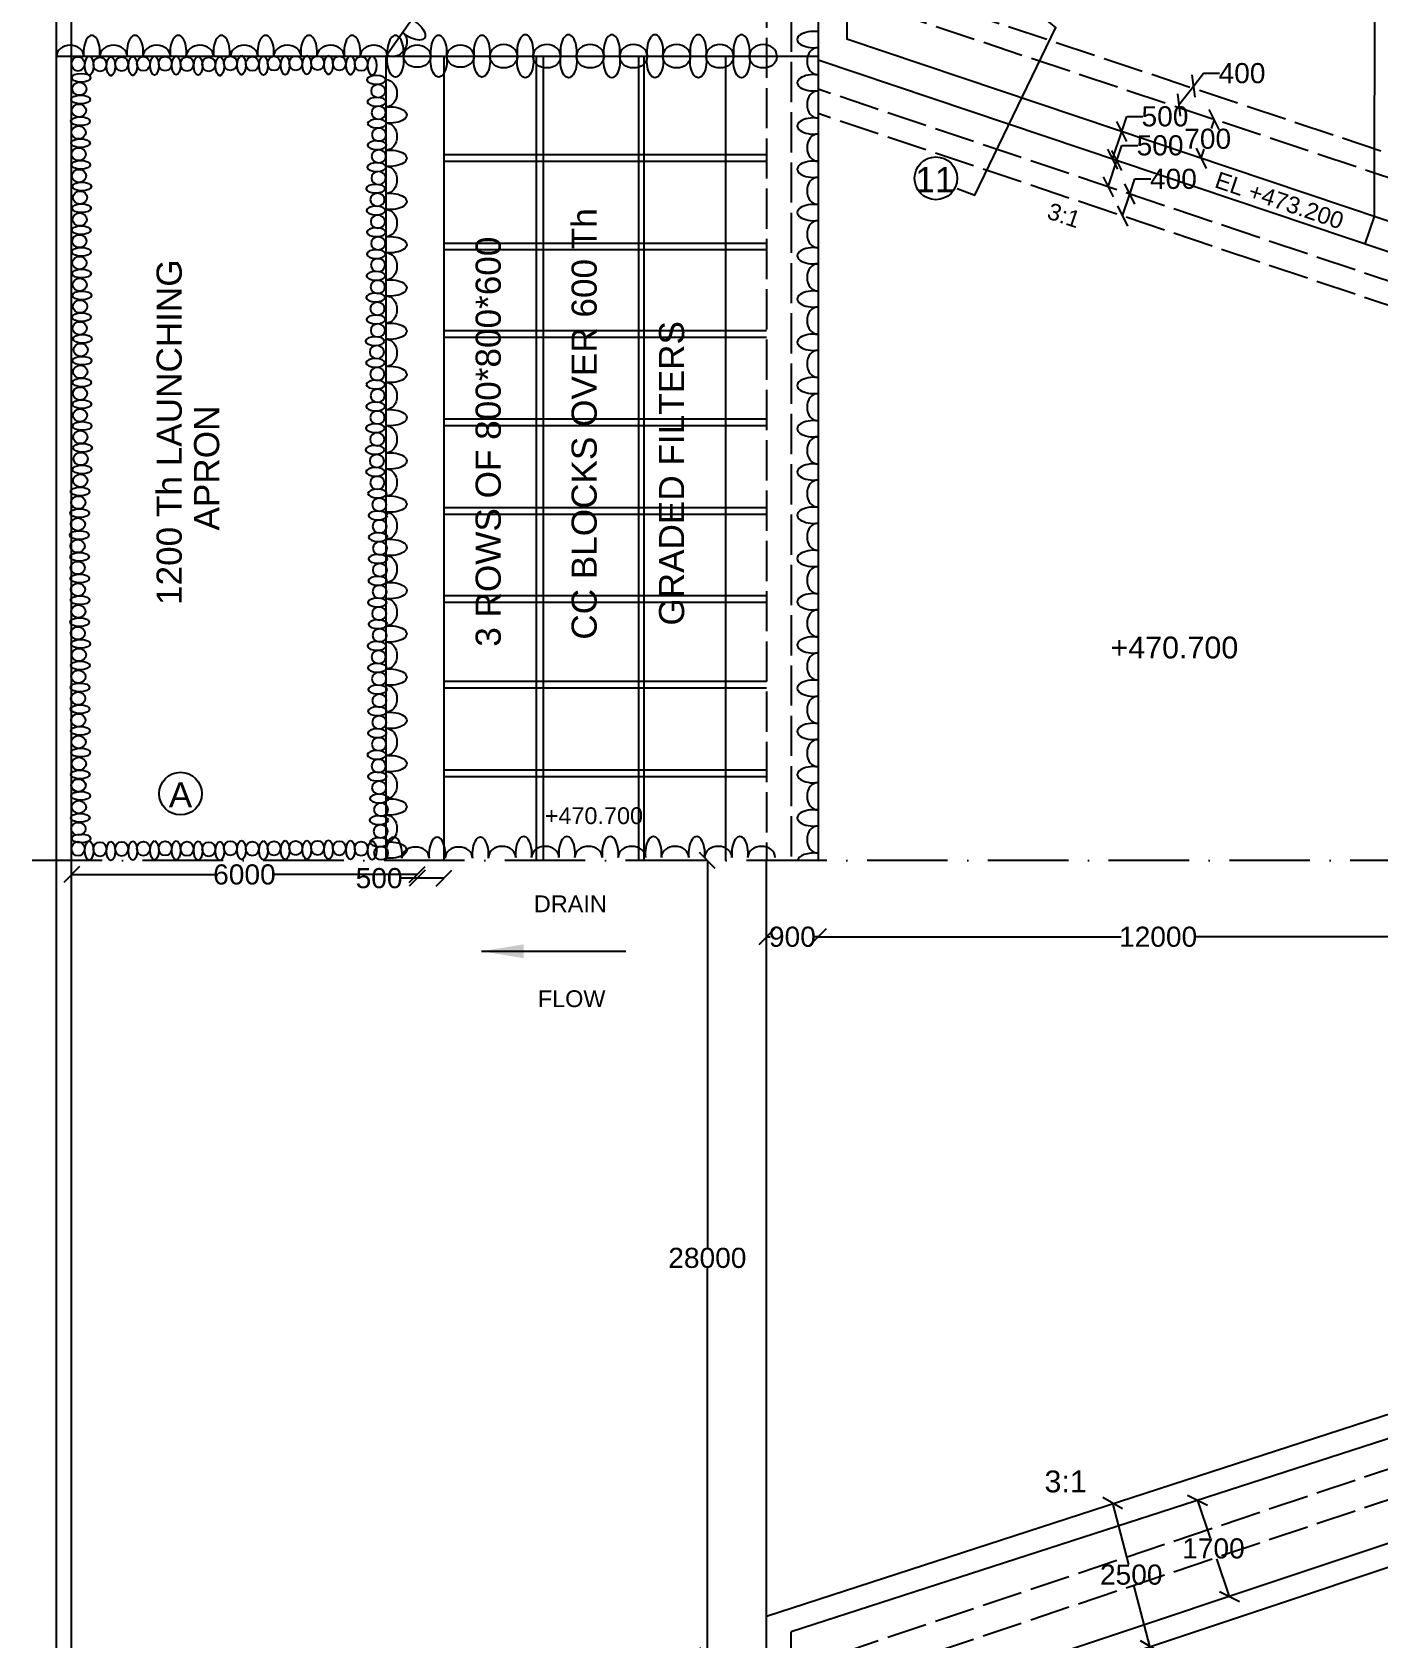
# Model space of a CAD drawing. Header units: millimetres. Extents: x 5124 to 6568637, y 2311 to 91879094.
# Drawn here: x 3337194 to 3345219, y 45935389 to 45944966 of the extents above; entities that cross this region are included whole.
import ezdxf

# ---------------------------------------------------------------- set-up
doc = ezdxf.new("R2010")
doc.units = ezdxf.units.MM
doc.header["$MEASUREMENT"] = 0
doc.linetypes.add('ACAD_ISO02W100', pattern=[15, 12, -3])
doc.linetypes.add('ACAD_ISO10W100', pattern=[18, 12, -3, 0, -3])
for name, color, linetype in [('DIMENSION', 7, 'Continuous'), ('DRAWING', 7, 'Continuous'), ('TEXT', 7, 'Continuous')]:
    doc.layers.add(name, color=color, linetype=linetype)
doc.styles.get("Standard").update_dxf_attribs({"font": 'arial.ttf', "height": 120})
doc.dimstyles.get("Standard").update_dxf_attribs({"dimtxt": 200, "dimasz": 110, "dimexe": 0.18, "dimexo": 0.0625, "dimgap": 0.09, "dimtad": 0, "dimtih": 1, "dimtoh": 1, "dimdec": 0, "dimzin": 0, "dimdsep": 46, "dimtxsty": 'Standard', "dimblk": 'OBLIQUE', "dimcen": 0.09, "dimse1": 1, "dimse2": 1, "dimadec": 0, "dimazin": 0, "dimtfac": 1, "dimtdec": 0, "dimtofl": 0, "dimtmove": 0, "dimatfit": 3, "dimfxl": 1, "dimtolj": 1, "dimtzin": 0, "dimarcsym": 0})

# ---------------------------------------------------------------- blocks, each defined once
blk = doc.blocks.new('_Oblique')
at = {"color": 0, "linetype": 'ByBlock', "lineweight": -2}
blk.add_line((-0.5, -0.5), (0.5, 0.5), dxfattribs=at)
blk = doc.blocks.new('*D132')
at = {"layer": 'Defpoints', "color": 0, "transparency": 16777216}
for p in [(3344120.8, 45944645.4), (3344158, 45944616.5), (3344069.5, 45944502.5)]:
    blk.add_point(p, dxfattribs=at)
at = {"layer": 'DIMENSION', "color": 0, "lineweight": -2, "transparency": 16777216}
for p, q in [((3344032.3, 45944531.3), (3344120.8, 45944645.4)), ((3344120.8, 45944645.4), (3344179.1, 45944720.5)), ((3344179.1, 45944720.5), (3344274.1, 45944720.5))]:
    blk.add_line(p, q, dxfattribs=at)
at = {"layer": 'DIMENSION', "color": 0, "lineweight": -2, "transparency": 16777216, "xscale": 95, "yscale": 95, "zscale": 95}
for p, rotation in [((3344120.8, 45944645.4), 52.18933078300765), ((3344032.3, 45944531.3), 232.1893307830076)]:
    blk.add_blockref('_Oblique', p, dxfattribs=dict(at, rotation=rotation))
at = {"layer": 'DIMENSION', "color": 0, "transparency": 16777216, "insert": (3344408.9, 45944720.5), "char_height": 120, "attachment_point": 5}
blk.add_mtext('\\A1;400', dxfattribs=at)
blk = doc.blocks.new('*D133')
at = {"layer": 'Defpoints', "color": 0, "transparency": 16777216}
for p in [(3344130.5, 45944482.1), (3344242.7, 45944444.7), (3344053.3, 45944251)]:
    blk.add_point(p, dxfattribs=at)
at = {"layer": 'DIMENSION', "color": 0, "lineweight": -2, "transparency": 16777216}
for p, q in [((3344242.7, 45944444.7), (3344224.6, 45944390.4)), ((3344165.6, 45944213.5), (3344183.7, 45944267.7))]:
    blk.add_line(p, q, dxfattribs=at)
at = {"layer": 'DIMENSION', "color": 0, "lineweight": -2, "transparency": 16777216, "xscale": 95, "yscale": 95, "zscale": 95}
for p, rotation in [((3344242.7, 45944444.7), 71.54294477169428), ((3344165.6, 45944213.5), 251.5429447716943)]:
    blk.add_blockref('_Oblique', p, dxfattribs=dict(at, rotation=rotation))
at = {"layer": 'DIMENSION', "color": 0, "transparency": 16777216, "insert": (3344204.1, 45944329.1), "char_height": 120, "attachment_point": 5}
blk.add_mtext('\\A1;700', dxfattribs=at)
blk = doc.blocks.new('*D134')
at = {"layer": 'Defpoints', "color": 0, "transparency": 16777216}
for p in [(3343691.6, 45944372.7), (3343963.7, 45944281.1), (3343908.5, 45944117.1)]:
    blk.add_point(p, dxfattribs=at)
at = {"layer": 'DIMENSION', "color": 0, "lineweight": -2, "transparency": 16777216}
for p, q in [((3343691.6, 45944372.7), (3343721.9, 45944462.7)), ((3343721.9, 45944462.7), (3343816.9, 45944462.7)), ((3343636.4, 45944208.6), (3343691.6, 45944372.7))]:
    blk.add_line(p, q, dxfattribs=at)
at = {"layer": 'DIMENSION', "color": 0, "lineweight": -2, "transparency": 16777216, "xscale": 95, "yscale": 95, "zscale": 95}
for p, rotation in [((3343691.6, 45944372.7), 71.40371827206873), ((3343636.4, 45944208.6), 251.4037182720687)]:
    blk.add_blockref('_Oblique', p, dxfattribs=dict(at, rotation=rotation))
at = {"layer": 'DIMENSION', "color": 0, "transparency": 16777216, "insert": (3343949.4, 45944462.7), "char_height": 120, "attachment_point": 5}
blk.add_mtext('\\A1;500', dxfattribs=at)
blk = doc.blocks.new('*D135')
at = {"layer": 'Defpoints', "color": 0, "transparency": 16777216}
for p in [(3343662.4, 45944199.9), (3343733.9, 45944175.8), (3343681.3, 45944019.5)]:
    blk.add_point(p, dxfattribs=at)
at = {"layer": 'DIMENSION', "color": 0, "lineweight": -2, "transparency": 16777216}
for p, q in [((3343662.4, 45944199.9), (3343692.7, 45944289.9)), ((3343692.7, 45944289.9), (3343787.7, 45944289.9)), ((3343609.8, 45944043.5), (3343662.4, 45944199.9))]:
    blk.add_line(p, q, dxfattribs=at)
at = {"layer": 'DIMENSION', "color": 0, "lineweight": -2, "transparency": 16777216, "xscale": 95, "yscale": 95, "zscale": 95}
for p, rotation in [((3343662.4, 45944199.9), 71.40371827248644), ((3343609.8, 45944043.5), 251.4037182724865)]:
    blk.add_blockref('_Oblique', p, dxfattribs=dict(at, rotation=rotation))
at = {"layer": 'DIMENSION', "color": 0, "transparency": 16777216, "insert": (3343920.2, 45944289.9), "char_height": 120, "attachment_point": 5}
blk.add_mtext('\\A1;500', dxfattribs=at)
blk = doc.blocks.new('*D136')
at = {"layer": 'Defpoints', "color": 0, "transparency": 16777216}
for p in [(3343739.6, 45943999.9), (3343877.1, 45943953.6), (3343833.2, 45943823)]:
    blk.add_point(p, dxfattribs=at)
at = {"layer": 'DIMENSION', "color": 0, "lineweight": -2, "transparency": 16777216}
for p, q in [((3343739.6, 45943999.9), (3343769.9, 45944089.9)), ((3343769.9, 45944089.9), (3343864.9, 45944089.9)), ((3343695.7, 45943869.3), (3343739.6, 45943999.9))]:
    blk.add_line(p, q, dxfattribs=at)
at = {"layer": 'DIMENSION', "color": 0, "lineweight": -2, "transparency": 16777216, "xscale": 95, "yscale": 95, "zscale": 95}
for p, rotation in [((3343739.6, 45943999.9), 71.40371827235012), ((3343695.7, 45943869.3), 251.4037182723501)]:
    blk.add_blockref('_Oblique', p, dxfattribs=dict(at, rotation=rotation))
at = {"layer": 'DIMENSION', "color": 0, "transparency": 16777216, "insert": (3343999.8, 45944089.9), "char_height": 120, "attachment_point": 5}
blk.add_mtext('\\A1;400', dxfattribs=at)
blk = doc.blocks.new('*D152')
at = {"layer": 'Defpoints', "color": 0, "transparency": 16777216}
for p in [(3341880.8, 45940024.9), (3345936.1, 45940024.9), (3345936.1, 45939570)]:
    blk.add_point(p, dxfattribs=at)
at = {"layer": 'DIMENSION', "color": 0, "lineweight": -2, "transparency": 16777216}
for p, q in [((3341880.8, 45939570), (3343688.4, 45939570)), ((3345936.1, 45939570), (3344128.5, 45939570))]:
    blk.add_line(p, q, dxfattribs=at)
at = {"layer": 'DIMENSION', "color": 0, "lineweight": -2, "transparency": 16777216, "xscale": 95, "yscale": 95, "zscale": 95, "rotation": 180}
blk.add_blockref('_Oblique', (3341880.8, 45939570), dxfattribs=at)
at = {"layer": 'DIMENSION', "color": 0, "lineweight": -2, "transparency": 16777216, "xscale": 95, "yscale": 95, "zscale": 95}
blk.add_blockref('_Oblique', (3345936.1, 45939570), dxfattribs=at)
at = {"layer": 'DIMENSION', "color": 0, "transparency": 16777216, "insert": (3343908.5, 45939570), "char_height": 120, "attachment_point": 5}
blk.add_mtext('\\A1;12000', dxfattribs=at)
blk = doc.blocks.new('*D153')
at = {"layer": 'Defpoints', "color": 0, "transparency": 16777216}
for p in [(3341574.2, 45939570), (3341574.2, 45939570), (3341880.8, 45939570)]:
    blk.add_point(p, dxfattribs=at)
at = {"layer": 'DIMENSION', "color": 0, "lineweight": -2, "transparency": 16777216}
for p, q in [((3341574.2, 45939570), (3341595, 45939570)), ((3341880.8, 45939570), (3341859.9, 45939570))]:
    blk.add_line(p, q, dxfattribs=at)
at = {"layer": 'DIMENSION', "color": 0, "lineweight": -2, "transparency": 16777216, "xscale": 95, "yscale": 95, "zscale": 95, "rotation": 180}
blk.add_blockref('_Oblique', (3341574.2, 45939570), dxfattribs=at)
at = {"layer": 'DIMENSION', "color": 0, "lineweight": -2, "transparency": 16777216, "xscale": 95, "yscale": 95, "zscale": 95}
blk.add_blockref('_Oblique', (3341880.8, 45939570), dxfattribs=at)
at = {"layer": 'DIMENSION', "color": 0, "transparency": 16777216, "insert": (3341727.5, 45939570), "char_height": 120, "attachment_point": 5}
blk.add_mtext('\\A1;900', dxfattribs=at)
blk = doc.blocks.new('*D154')
at = {"layer": 'Defpoints', "color": 0, "transparency": 16777216}
for p in [(3339490.5, 45940024.9), (3339649.9, 45940024.9), (3339490.5, 45939919.5)]:
    blk.add_point(p, dxfattribs=at)
at = {"layer": 'DIMENSION', "color": 0, "lineweight": -2, "transparency": 16777216}
for p, q in [((3339490.5, 45939919.5), (3339395.5, 45939919.5)), ((3339649.9, 45939919.5), (3339490.5, 45939919.5))]:
    blk.add_line(p, q, dxfattribs=at)
at = {"layer": 'DIMENSION', "color": 0, "lineweight": -2, "transparency": 16777216, "xscale": 95, "yscale": 95, "zscale": 95, "rotation": 180}
blk.add_blockref('_Oblique', (3339490.5, 45939919.5), dxfattribs=at)
at = {"layer": 'DIMENSION', "color": 0, "lineweight": -2, "transparency": 16777216, "xscale": 95, "yscale": 95, "zscale": 95}
blk.add_blockref('_Oblique', (3339649.9, 45939919.5), dxfattribs=at)
at = {"layer": 'DIMENSION', "color": 0, "transparency": 16777216, "insert": (3339263, 45939919.5), "char_height": 120, "attachment_point": 5}
blk.add_mtext('\\A1;500', dxfattribs=at)
blk = doc.blocks.new('*D155')
at = {"layer": 'Defpoints', "color": 0, "transparency": 16777216}
for p in [(3337429.6, 45940024.9), (3339490.5, 45940024.9), (3337429.6, 45939941.5)]:
    blk.add_point(p, dxfattribs=at)
at = {"layer": 'DIMENSION', "color": 0, "lineweight": -2, "transparency": 16777216}
for p, q in [((3337429.6, 45939941.5), (3338280.6, 45939941.5)), ((3339490.5, 45939941.5), (3338639.4, 45939941.5))]:
    blk.add_line(p, q, dxfattribs=at)
at = {"layer": 'DIMENSION', "color": 0, "lineweight": -2, "transparency": 16777216, "xscale": 95, "yscale": 95, "zscale": 95, "rotation": 180}
blk.add_blockref('_Oblique', (3337429.6, 45939941.5), dxfattribs=at)
at = {"layer": 'DIMENSION', "color": 0, "lineweight": -2, "transparency": 16777216, "xscale": 95, "yscale": 95, "zscale": 95}
blk.add_blockref('_Oblique', (3339490.5, 45939941.5), dxfattribs=at)
at = {"layer": 'DIMENSION', "color": 0, "transparency": 16777216, "insert": (3338460, 45939941.5), "char_height": 120, "attachment_point": 5}
blk.add_mtext('\\A1;6000', dxfattribs=at)
blk = doc.blocks.new('*D156')
at = {"layer": 'Defpoints', "color": 0, "transparency": 16777216}
for p in [(3341327.9, 45940024.9), (3341220.5, 45935284.5), (3341327.9, 45935284.5)]:
    blk.add_point(p, dxfattribs=at)
at = {"layer": 'DIMENSION', "color": 0, "lineweight": -2, "transparency": 16777216}
for p, q in [((3341220.5, 45940024.9), (3341220.5, 45937716)), ((3341220.5, 45935284.5), (3341220.5, 45937593.3))]:
    blk.add_line(p, q, dxfattribs=at)
at = {"layer": 'DIMENSION', "color": 0, "lineweight": -2, "transparency": 16777216, "xscale": 95, "yscale": 95, "zscale": 95}
for p, rotation in [((3341220.5, 45940024.9), 90), ((3341220.5, 45935284.5), 270)]:
    blk.add_blockref('_Oblique', p, dxfattribs=dict(at, rotation=rotation))
at = {"layer": 'DIMENSION', "color": 0, "transparency": 16777216, "insert": (3341220.5, 45937654.7), "char_height": 120, "attachment_point": 5}
blk.add_mtext('\\A1;28000', dxfattribs=at)
blk = doc.blocks.new('*D160')
at = {"layer": 'Defpoints', "color": 0, "transparency": 16777216}
for p in [(3343714.4, 45936211.9), (3343936.4, 45935359.3), (3343859.3, 45935339.2)]:
    blk.add_point(p, dxfattribs=at)
at = {"layer": 'DIMENSION', "color": 0, "lineweight": -2, "transparency": 16777216}
for p, q in [((3343637.3, 45936191.8), (3343732.3, 45935826.9)), ((3343859.3, 45935339.2), (3343764.3, 45935704.2))]:
    blk.add_line(p, q, dxfattribs=at)
at = {"layer": 'DIMENSION', "color": 0, "lineweight": -2, "transparency": 16777216, "xscale": 95, "yscale": 95, "zscale": 95}
for p, rotation in [((3343637.3, 45936191.8), 104.5953186681444), ((3343859.3, 45935339.2), 284.5953186681444)]:
    blk.add_blockref('_Oblique', p, dxfattribs=dict(at, rotation=rotation))
at = {"layer": 'DIMENSION', "color": 0, "transparency": 16777216, "insert": (3343748.3, 45935765.5), "char_height": 120, "attachment_point": 5}
blk.add_mtext('\\A1;2500', dxfattribs=at)
blk = doc.blocks.new('*D161')
at = {"layer": 'Defpoints', "color": 0, "transparency": 16777216}
for p in [(3344171.7, 45936217.8), (3344362.8, 45935645.2), (3344334, 45935635.6)]:
    blk.add_point(p, dxfattribs=at)
at = {"layer": 'DIMENSION', "color": 0, "lineweight": -2, "transparency": 16777216}
for p, q in [((3344142.9, 45936208.2), (3344218, 45935983.2)), ((3344334, 45935635.6), (3344259, 45935860.5))]:
    blk.add_line(p, q, dxfattribs=at)
at = {"layer": 'DIMENSION', "color": 0, "lineweight": -2, "transparency": 16777216, "xscale": 95, "yscale": 95, "zscale": 95}
for p, rotation in [((3344142.9, 45936208.2), 108.4570552285137), ((3344334, 45935635.6), 288.4570552285137)]:
    blk.add_blockref('_Oblique', p, dxfattribs=dict(at, rotation=rotation))
at = {"layer": 'DIMENSION', "color": 0, "transparency": 16777216, "insert": (3344238.5, 45935921.9), "char_height": 120, "attachment_point": 5}
blk.add_mtext('\\A1;1700', dxfattribs=at)

msp = doc.modelspace()

# ---------------------------------------------------------------- linework, layer by layer
at = {"layer": 'DIMENSION'}
msp.add_lwpolyline([(3342710, 45944032.5), (3342816.5, 45943994), (3343299, 45944994), (3343218.5, 45945058)], dxfattribs=at)
at = {"layer": 'DIMENSION', "extrusion": (0, 0, -1)}
for centre, major_axis, ratio, start_param, end_param in [((3339450.9, 45944988.3), (-82.8, 57.6), 0.483873, 1.33745, 4.945735), ((3339357.9, 45944895.9), (-46.5, -66.9), 0.807913, 3.141593, 6.283185), ((3339360.7, 45944798.7), (0, 100.9), 0.483873, 1.33745, 4.945735), ((3339489.7, 45944822.1), (-81.5, 0), 0.807913, 3.141593, 6.283185), ((3339618.6, 45944798.7), (0, 100.9), 0.483873, 1.33745, 4.945735), ((3339747.6, 45944822.1), (-81.5, 0), 0.807913, 3.141593, 6.283185), ((3339876.5, 45944798.7), (0, 100.9), 0.483873, 1.33745, 4.945735), ((3340005.9, 45944818.3), (-81.5, 0), 0.807913, 3.141593, 6.283185), ((3340134.8, 45944794.9), (0, 100.9), 0.483873, 1.33745, 4.945735), ((3340263.8, 45944818.3), (-81.5, 0), 0.807913, 3.141593, 6.283185), ((3340392.8, 45944794.8), (0, 100.9), 0.483873, 1.33745, 4.945735), ((3340521.7, 45944818.1), (-81.5, 0), 0.807913, 3.141593, 6.283185), ((3340650.7, 45944794.8), (0, 100.9), 0.483873, 1.33745, 4.945735), ((3340779.6, 45944818.3), (-81.5, 0), 0.807913, 3.141593, 6.283185), ((3340908.5, 45944794.9), (0, 100.9), 0.483873, 1.33745, 4.945735), ((3341037.5, 45944818.3), (-81.5, 0), 0.807913, 3.141593, 6.283185), ((3341166.5, 45944794.8), (0, 100.9), 0.483873, 1.33745, 4.945735), ((3341295.4, 45944818.1), (-81.5, 0), 0.807913, 3.141593, 6.283185), ((3341424.4, 45944794.8), (0, 100.9), 0.483873, 1.33745, 4.945735), ((3341553.3, 45944818.1), (-81.5, 0), 0.807913, 3.141593, 6.283185), ((3339303.7, 45944600.8), (0, -81.5), 0.807913, 3.141593, 6.283185), ((3339327, 45944471.8), (-100.9, 0), 0.483873, 1.33745, 4.945735), ((3339303.7, 45944342.9), (0, -81.5), 0.807913, 3.141593, 6.283185), ((3339327, 45944213.9), (-100.9, 0), 0.483873, 1.33745, 4.945735), ((3339303.7, 45944084.9), (0, -81.5), 0.807913, 3.141593, 6.283185), ((3339327, 45943956), (-100.9, 0), 0.483873, 1.33745, 4.945735), ((3339303.5, 45943827), (0, -81.5), 0.807913, 3.141593, 6.283185), ((3339326.8, 45943698.1), (-100.9, 0), 0.483873, 1.33745, 4.945735), ((3339303.5, 45943569.1), (0, -81.5), 0.807913, 3.141593, 6.283185), ((3339327, 45943440.2), (-100.9, 0), 0.483873, 1.33745, 4.945735), ((3339303.7, 45943311.2), (0, -81.5), 0.807913, 3.141593, 6.283185), ((3339327, 45943182.3), (-100.9, 0), 0.483873, 1.33745, 4.945735), ((3339303.5, 45943053.3), (0, -81.5), 0.807913, 3.141593, 6.283185), ((3339326.8, 45942924.4), (-100.9, 0), 0.483873, 1.33745, 4.945735), ((3339303.5, 45942795.4), (0, -81.5), 0.807913, 3.141593, 6.283185), ((3339327.2, 45942666.5), (-100.9, 0), 0.483873, 1.33745, 4.945735), ((3339303.8, 45942537.5), (0, -81.5), 0.807913, 3.141593, 6.283185), ((3339327.2, 45942408.6), (-100.9, 0), 0.483873, 1.33745, 4.945735), ((3339303.7, 45942279.6), (0, -81.5), 0.807913, 3.141593, 6.283185), ((3339327, 45942150.7), (-100.9, 0), 0.483873, 1.33745, 4.945735), ((3339303.7, 45942021.7), (0, -81.5), 0.807913, 3.141593, 6.283185), ((3339327.2, 45941892.8), (-100.9, 0), 0.483873, 1.33745, 4.945735), ((3339303.8, 45941763.8), (0, -81.5), 0.807913, 3.141593, 6.283185), ((3339327.2, 45941634.9), (-100.9, 0), 0.483873, 1.33745, 4.945735), ((3339303.7, 45941505.9), (0, -81.5), 0.807913, 3.141593, 6.283185), ((3339327, 45941377), (-100.9, 0), 0.483873, 1.33745, 4.945735), ((3339303.7, 45941248), (0, -81.5), 0.807913, 3.141593, 6.283185), ((3339327, 45941119), (-100.9, 0), 0.483873, 1.33745, 4.945735), ((3339303.7, 45940990.1), (0, -81.5), 0.807913, 3.141593, 6.283185), ((3339327, 45940861.1), (-100.9, 0), 0.483873, 1.33745, 4.945735), ((3339303.5, 45940732.2), (0, -81.5), 0.807913, 3.141593, 6.283185), ((3339326.8, 45940603.2), (-100.9, 0), 0.483873, 1.33745, 4.945735), ((3339303.5, 45940474.3), (0, -81.5), 0.807913, 3.141593, 6.283185), ((3339327, 45940345.3), (-100.9, 0), 0.483873, 1.33745, 4.945735), ((3339303.7, 45940216.4), (0, -81.5), 0.807913, 3.141593, 6.283185), ((3339327, 45940087.4), (-100.9, 0), 0.483873, 1.33745, 4.945735)]:
    msp.add_ellipse(centre, major_axis=major_axis, ratio=ratio, start_param=start_param, end_param=end_param, dxfattribs=at)
at = {"layer": 'DIMENSION'}
for centre, major_axis, ratio, start_param, end_param in [((3337549.9, 45944845.4), (0, -100.9), 0.483873, 1.33745, 4.945735), ((3337807.8, 45944845.4), (0, -100.9), 0.483873, 1.33745, 4.945735), ((3338065.7, 45944845.4), (0, -100.9), 0.483873, 1.33745, 4.945735), ((3338323.6, 45944845.4), (0, -100.9), 0.483873, 1.33745, 4.945735), ((3338587, 45944845.4), (0, -100.9), 0.483873, 1.33745, 4.945735), ((3338844.9, 45944845.4), (0, -100.9), 0.483873, 1.33745, 4.945735), ((3339102.8, 45944845.4), (0, -100.9), 0.483873, 1.33745, 4.945735), ((3339360.7, 45944845.4), (0, -100.9), 0.483873, 1.33745, 4.945735), ((3339618.6, 45944845.4), (0, -100.9), 0.483873, 1.33745, 4.945735), ((3339876.5, 45944845.4), (0, -100.9), 0.483873, 1.33745, 4.945735), ((3340134.8, 45944849.2), (0, -100.9), 0.483873, 1.33745, 4.945735), ((3340392.8, 45944849.4), (0, -100.9), 0.483873, 1.33745, 4.945735), ((3340650.7, 45944849.4), (0, -100.9), 0.483873, 1.33745, 4.945735), ((3340908.5, 45944849.2), (0, -100.9), 0.483873, 1.33745, 4.945735), ((3341166.5, 45944849.4), (0, -100.9), 0.483873, 1.33745, 4.945735), ((3341424.4, 45944849.4), (0, -100.9), 0.483873, 1.33745, 4.945735), ((3341857.5, 45944921.6), (100.9, 0), 0.483873, 1.33745, 4.945735), ((3337421, 45944822.1), (-81.5, 0), 0.807913, 3.141593, 6.283185), ((3337678.9, 45944822.1), (-81.5, 0), 0.807913, 3.141593, 6.283185), ((3337936.8, 45944822.1), (-81.5, 0), 0.807913, 3.141593, 6.283185), ((3338194.7, 45944822.1), (-81.5, 0), 0.807913, 3.141593, 6.283185), ((3338458, 45944822.1), (-81.5, 0), 0.807913, 3.141593, 6.283185), ((3338716, 45944822.1), (-81.5, 0), 0.807913, 3.141593, 6.283185), ((3338973.9, 45944822.1), (-81.5, 0), 0.807913, 3.141593, 6.283185), ((3339231.8, 45944822.1), (-81.5, 0), 0.807913, 3.141593, 6.283185), ((3339489.7, 45944822.1), (-81.5, 0), 0.807913, 3.141593, 6.283185), ((3339747.6, 45944822.1), (-81.5, 0), 0.807913, 3.141593, 6.283185), ((3340005.9, 45944825.9), (-81.5, 0), 0.807913, 3.141593, 6.283185), ((3340263.8, 45944825.9), (-81.5, 0), 0.807913, 3.141593, 6.283185), ((3340521.7, 45944826), (-81.5, 0), 0.807913, 3.141593, 6.283185), ((3340779.6, 45944825.9), (-81.5, 0), 0.807913, 3.141593, 6.283185), ((3341037.5, 45944825.9), (-81.5, 0), 0.807913, 3.141593, 6.283185), ((3341295.4, 45944826), (-81.5, 0), 0.807913, 3.141593, 6.283185), ((3341553.3, 45944826), (-81.5, 0), 0.807913, 3.141593, 6.283185), ((3341881, 45944792.6), (0, -81.5), 0.807913, 3.141593, 6.283185), ((3341857.7, 45944663.7), (100.9, 0), 0.483873, 1.33745, 4.945735), ((3341881, 45944534.7), (0, -81.5), 0.807913, 3.141593, 6.283185), ((3341857.7, 45944405.8), (100.9, 0), 0.483873, 1.33745, 4.945735), ((3341881, 45944276.8), (0, -81.5), 0.807913, 3.141593, 6.283185), ((3341857.7, 45944147.9), (100.9, 0), 0.483873, 1.33745, 4.945735), ((3341881.1, 45944018.9), (0, -81.5), 0.807913, 3.141593, 6.283185), ((3341857.8, 45943890), (100.9, 0), 0.483873, 1.33745, 4.945735), ((3341881.1, 45943761), (0, -81.5), 0.807913, 3.141593, 6.283185), ((3341857.7, 45943632.1), (100.9, 0), 0.483873, 1.33745, 4.945735), ((3341881, 45943503.1), (0, -81.5), 0.807913, 3.141593, 6.283185), ((3341857.7, 45943374.2), (100.9, 0), 0.483873, 1.33745, 4.945735), ((3341881.1, 45943245.2), (0, -81.5), 0.807913, 3.141593, 6.283185), ((3341857.8, 45943116.3), (100.9, 0), 0.483873, 1.33745, 4.945735), ((3341881.1, 45942987.3), (0, -81.5), 0.807913, 3.141593, 6.283185), ((3341857.5, 45942858.3), (100.9, 0), 0.483873, 1.33745, 4.945735), ((3341880.8, 45942729.4), (0, -81.5), 0.807913, 3.141593, 6.283185), ((3341857.5, 45942600.4), (100.9, 0), 0.483873, 1.33745, 4.945735), ((3341881, 45942471.5), (0, -81.5), 0.807913, 3.141593, 6.283185), ((3341857.7, 45942342.5), (100.9, 0), 0.483873, 1.33745, 4.945735), ((3341881, 45942213.6), (0, -81.5), 0.807913, 3.141593, 6.283185), ((3341857.5, 45942084.6), (100.9, 0), 0.483873, 1.33745, 4.945735), ((3341880.8, 45941955.7), (0, -81.5), 0.807913, 3.141593, 6.283185), ((3341857.5, 45941826.7), (100.9, 0), 0.483873, 1.33745, 4.945735), ((3341881, 45941697.8), (0, -81.5), 0.807913, 3.141593, 6.283185), ((3341857.7, 45941568.8), (100.9, 0), 0.483873, 1.33745, 4.945735), ((3341881, 45941439.9), (0, -81.5), 0.807913, 3.141593, 6.283185), ((3341857.7, 45941310.9), (100.9, 0), 0.483873, 1.33745, 4.945735), ((3341881, 45941182), (0, -81.5), 0.807913, 3.141593, 6.283185), ((3341857.7, 45941053), (100.9, 0), 0.483873, 1.33745, 4.945735), ((3341881.1, 45940924.1), (0, -81.5), 0.807913, 3.141593, 6.283185), ((3341857.8, 45940795.1), (100.9, 0), 0.483873, 1.33745, 4.945735), ((3341881.1, 45940666.2), (0, -81.5), 0.807913, 3.141593, 6.283185), ((3341857.7, 45940537.2), (100.9, 0), 0.483873, 1.33745, 4.945735), ((3341881, 45940408.3), (0, -81.5), 0.807913, 3.141593, 6.283185), ((3341857.7, 45940279.3), (100.9, 0), 0.483873, 1.33745, 4.945735), ((3339351.2, 45940063.3), (0, -100.9), 0.483873, 1.33745, 4.945735), ((3339609.1, 45940063.3), (0, -100.9), 0.483873, 1.33745, 4.945735), ((3339867, 45940063.3), (0, -100.9), 0.483873, 1.33745, 4.945735), ((3340125.3, 45940067.1), (0, -100.9), 0.483873, 1.33745, 4.945735), ((3340383.2, 45940067.2), (0, -100.9), 0.483873, 1.33745, 4.945735), ((3340641.1, 45940067.2), (0, -100.9), 0.483873, 1.33745, 4.945735), ((3340899, 45940067.1), (0, -100.9), 0.483873, 1.33745, 4.945735), ((3341156.9, 45940067.2), (0, -100.9), 0.483873, 1.33745, 4.945735), ((3341414.8, 45940067.2), (0, -100.9), 0.483873, 1.33745, 4.945735), ((3341881.1, 45940150.4), (0, -81.5), 0.807913, 3.141593, 6.283185), ((3339480.1, 45940039.9), (-81.5, 0), 0.807913, 3.141593, 6.283185), ((3339738, 45940039.9), (-81.5, 0), 0.807913, 3.141593, 6.283185), ((3339996.3, 45940043.8), (-81.5, 0), 0.807913, 3.141593, 6.283185), ((3340254.2, 45940043.8), (-81.5, 0), 0.807913, 3.141593, 6.283185), ((3340512.1, 45940043.9), (-81.5, 0), 0.807913, 3.141593, 6.283185), ((3340770, 45940043.8), (-81.5, 0), 0.807913, 3.141593, 6.283185), ((3341027.9, 45940043.8), (-81.5, 0), 0.807913, 3.141593, 6.283185), ((3341285.9, 45940043.9), (-81.5, 0), 0.807913, 3.141593, 6.283185), ((3341543.8, 45940043.9), (-81.5, 0), 0.807913, 3.141593, 6.283185), ((3341857.8, 45940021.4), (100.9, 0), 0.483873, 1.33745, 3.070572)]:
    msp.add_ellipse(centre, major_axis=major_axis, ratio=ratio, start_param=start_param, end_param=end_param, dxfattribs=at)
at = {"layer": 'DRAWING'}
for points in [[(3337339.5, 45965025.3), (3388705.8, 45965025.3), (3388705.8, 45927310.5), (3337339.5, 45927310.5)], [(3337429.6, 45964935.3), (3388615.7, 45964935.3), (3388615.7, 45927400.6), (3337429.6, 45927400.6)]]:
    msp.add_lwpolyline(points, close=True, dxfattribs=at)
for points in [[(3337537.5, 45946760.5), (3345201.2, 45946760.5), (3345196.2, 45943866.4), (3345141, 45943702.4)], [(3341880.8, 45946288.8), (3341880.8, 45940024.9)], [(3342052.6, 45946288.8), (3342052.9, 45944924.1)], [(3339303.7, 45944822.1), (3340192.2, 45946085.3)], [(3345936.1, 45943617.5), (3342052.9, 45944924.1)], [(3337339.5, 45944822.1), (3341880.8, 45944822.1)], [(3339303.7, 45944822.1), (3339303.7, 45940024.9)], [(3339649.9, 45944822.1), (3339649.9, 45940024.9)], [(3340200, 45944822.1), (3340200, 45940024.9)], [(3340241.5, 45944822.1), (3340241.5, 45940024.9)], [(3340810.8, 45944822.1), (3340810.8, 45940024.9)], [(3340842.7, 45944822.1), (3340842.7, 45940024.9)], [(3341327.9, 45944822.1), (3341327.9, 45940024.9)], [(3345936.1, 45943434.8), (3341880.8, 45944799.3)], [(3339649.9, 45944235.9), (3341574.2, 45944235.9)], [(3339649.9, 45944196.8), (3341574.2, 45944196.8)], [(3339649.9, 45943707.5), (3341574.2, 45943707.5)], [(3339649.9, 45943668.5), (3341574.2, 45943668.5)], [(3339649.9, 45943186.6), (3341574.2, 45943186.6)], [(3339649.9, 45943147.5), (3341574.2, 45943147.5)], [(3339649.9, 45942659.1), (3341574.2, 45942659.1)], [(3339649.9, 45942620.1), (3341574.2, 45942620.1)], [(3339649.9, 45942130.8), (3341574.2, 45942130.8)], [(3339649.9, 45942091.7), (3341574.2, 45942091.7)], [(3339649.9, 45941606.1), (3341574.2, 45941606.1)], [(3339649.9, 45941567), (3341574.2, 45941567)], [(3339649.9, 45941095), (3341574.2, 45941095)], [(3339649.9, 45941056), (3341574.2, 45941056)], [(3339649.9, 45940565.2), (3341574.2, 45940565.2)], [(3339649.9, 45940526.2), (3341574.2, 45940526.2)], [(3345805.8, 45935982.9), (3342415.6, 45934851.9), (3342415.6, 45933617.5), (3341574.2, 45933617.5), (3341574.2, 45940024.9)], [(3345936.1, 45936934.3), (3341574.2, 45935516)], [(3345936.1, 45936788.9), (3341720.8, 45935424.5)], [(3345942.4, 45936172.4), (3342288.9, 45934953), (3342288.9, 45933760.9), (3341720.8, 45933760.9), (3341720.8, 45935424.5)]]:
    msp.add_lwpolyline(points, dxfattribs=at)
at = {"layer": 'DRAWING', "linetype": 'ACAD_ISO02W100', "ltscale": 20}
for points in [[(3345805.8, 45944066.8), (3342415.6, 45945197.8), (3342415.6, 45946432.3), (3341574.2, 45946432.3), (3341574.2, 45940024.9)], [(3345942.4, 45943877.4), (3342288.9, 45945096.8), (3342288.9, 45946288.8), (3341720.8, 45946288.8), (3341720.8, 45940024.9)], [(3345936.1, 45943260.8), (3341880.8, 45944625.3)], [(3345936.1, 45943115.4), (3341880.8, 45944479.9)], [(3345936.1, 45936614.9), (3341880.8, 45935250.4)], [(3345936.1, 45936432.3), (3342052.9, 45935125.7)]]:
    msp.add_lwpolyline(points, dxfattribs=at)
at = {"layer": 'DRAWING', "linetype": 'ACAD_ISO10W100', "ltscale": 40}
msp.add_lwpolyline([(3359935.5, 45940024.9), (3337194, 45940024.9)], dxfattribs=at)
at = {"layer": 'DRAWING'}
for centre in [(3342583.6, 45944093.9), (3338078.8, 45940424.1)]:
    msp.add_circle(centre, 127.3, dxfattribs=at)
for centre, major_axis, ratio in [((3337468, 45944776.2), (0, -42.7), 0.901903), ((3337534.1, 45944765.3), (0, 56.7), 0.455366), ((3337598.1, 45944773.5), (0, -42.7), 0.901903), ((3337664.2, 45944762.6), (0, 56.7), 0.455366), ((3337727.8, 45944775.7), (0, -42.7), 0.901903), ((3337793.9, 45944764.7), (0, 56.7), 0.455366), ((3337857.6, 45944777.1), (0, -42.7), 0.901903), ((3337923.6, 45944766.2), (0, 56.7), 0.455366), ((3337987.4, 45944777.9), (0, -42.7), 0.901903), ((3338053.4, 45944767), (0, 56.7), 0.455366), ((3338117.4, 45944776.1), (0, -42.7), 0.901903), ((3338183.5, 45944765.2), (0, 56.7), 0.455366), ((3338247.5, 45944773.7), (0, -42.7), 0.901903), ((3338313.6, 45944762.7), (0, 56.7), 0.455366), ((3338376.7, 45944779.7), (0, -42.7), 0.901903), ((3338442.8, 45944768.8), (0, 56.7), 0.455366), ((3338506.8, 45944776.9), (0, -42.7), 0.901903), ((3338572.9, 45944766), (0, 56.7), 0.455366), ((3338636.5, 45944779.1), (0, -42.7), 0.901903), ((3338702.5, 45944768.2), (0, 56.7), 0.455366), ((3338766.2, 45944780.6), (0, -42.7), 0.901903), ((3338832.3, 45944769.7), (0, 56.7), 0.455366), ((3338896.1, 45944781.4), (0, -42.7), 0.901903), ((3338962.1, 45944770.5), (0, 56.7), 0.455366), ((3339026.1, 45944779.6), (0, -42.7), 0.901903), ((3339092.2, 45944768.7), (0, 56.7), 0.455366), ((3339156.2, 45944777.1), (0, -42.7), 0.901903), ((3339222.2, 45944766.2), (0, 56.7), 0.455366), ((3337486.3, 45944694), (-56.7, 0), 0.455366), ((3337475.4, 45944627.9), (42.7, 0), 0.901903), ((3337483.8, 45944563.9), (-56.7, 0), 0.455366), ((3337482, 45944433.9), (-56.7, 0), 0.455366), ((3337472.9, 45944497.8), (42.7, 0), 0.901903), ((3337471.1, 45944367.8), (42.7, 0), 0.901903), ((3337482.8, 45944304), (-56.7, 0), 0.455366), ((3337471.9, 45944238), (42.7, 0), 0.901903), ((3337484.3, 45944174.3), (-56.7, 0), 0.455366), ((3337473.4, 45944108.2), (42.7, 0), 0.901903), ((3337490.8, 45944045.2), (-56.7, 0), 0.455366), ((3337479.9, 45943979.1), (42.7, 0), 0.901903), ((3337488.4, 45943915.1), (-56.7, 0), 0.455366), ((3337477.4, 45943849), (42.7, 0), 0.901903), ((3337486.5, 45943785), (-56.7, 0), 0.455366), ((3337475.6, 45943719), (42.7, 0), 0.901903), ((3337487.3, 45943655.2), (-56.7, 0), 0.455366), ((3337476.4, 45943589.2), (42.7, 0), 0.901903), ((3337488.8, 45943525.5), (-56.7, 0), 0.455366), ((3337477.9, 45943459.4), (42.7, 0), 0.901903), ((3337491, 45943395.8), (-56.7, 0), 0.455366), ((3337480.1, 45943329.7), (42.7, 0), 0.901903), ((3337488.2, 45943265.7), (-56.7, 0), 0.455366), ((3337477.3, 45943199.6), (42.7, 0), 0.901903), ((3337494.3, 45943136.5), (-56.7, 0), 0.455366), ((3337491.8, 45943006.4), (-56.7, 0), 0.455366), ((3337483.4, 45943070.4), (42.7, 0), 0.901903), ((3337480.9, 45942940.3), (42.7, 0), 0.901903), ((3337490, 45942876.4), (-56.7, 0), 0.455366), ((3337479.1, 45942810.3), (42.7, 0), 0.901903), ((3337490.8, 45942746.6), (-56.7, 0), 0.455366), ((3337492.3, 45942616.8), (-56.7, 0), 0.455366), ((3337479.9, 45942680.5), (42.7, 0), 0.901903), ((3337481.4, 45942550.7), (42.7, 0), 0.901903), ((3337494.5, 45942487.1), (-56.7, 0), 0.455366), ((3337483.5, 45942421.1), (42.7, 0), 0.901903), ((3337491.7, 45942357), (-56.7, 0), 0.455366), ((3337480.1, 45942226.6), (-56.7, 0), 0.455366), ((3337480.8, 45942291), (42.7, 0), 0.901903), ((3337469.1, 45942160.6), (42.7, 0), 0.901903), ((3337477.6, 45942096.6), (-56.7, 0), 0.455366), ((3337466.7, 45942030.5), (42.7, 0), 0.901903), ((3337475.8, 45941966.5), (-56.7, 0), 0.455366), ((3337464.9, 45941900.5), (42.7, 0), 0.901903), ((3337476.6, 45941836.7), (-56.7, 0), 0.455366), ((3337465.7, 45941770.6), (42.7, 0), 0.901903), ((3337478.1, 45941707), (-56.7, 0), 0.455366), ((3337467.1, 45941640.9), (42.7, 0), 0.901903), ((3337480.2, 45941577.3), (-56.7, 0), 0.455366), ((3337469.3, 45941511.2), (42.7, 0), 0.901903), ((3337477.5, 45941447.2), (-56.7, 0), 0.455366), ((3337466.6, 45941381.1), (42.7, 0), 0.901903), ((3337483.5, 45941318), (-56.7, 0), 0.455366), ((3337481, 45941187.9), (-56.7, 0), 0.455366), ((3337472.6, 45941251.9), (42.7, 0), 0.901903), ((3337470.1, 45941121.8), (42.7, 0), 0.901903), ((3337479.2, 45941057.8), (-56.7, 0), 0.455366), ((3337468.3, 45940991.8), (42.7, 0), 0.901903), ((3337480, 45940928), (-56.7, 0), 0.455366), ((3337481.5, 45940798.3), (-56.7, 0), 0.455366), ((3337469.1, 45940862), (42.7, 0), 0.901903), ((3337470.6, 45940732.2), (42.7, 0), 0.901903), ((3337483.7, 45940668.6), (-56.7, 0), 0.455366), ((3337472.8, 45940602.5), (42.7, 0), 0.901903), ((3337480.9, 45940538.5), (-56.7, 0), 0.455366), ((3337483.7, 45940410.5), (-56.7, 0), 0.455366), ((3337470, 45940472.4), (42.7, 0), 0.901903), ((3337470.6, 45940474.1), (42.7, 0), 0.901903), ((3337472.8, 45940344.4), (42.7, 0), 0.901903), ((3337480.9, 45940280.4), (-56.7, 0), 0.455366), ((3337470, 45940214.3), (42.7, 0), 0.901903), ((3337486.3, 45940157.2), (-56.7, 0), 0.455366), ((3338442.8, 45940087.8), (0, 56.7), 0.455366), ((3338702.5, 45940087.2), (0, 56.7), 0.455366), ((3338832.3, 45940088.7), (0, 56.7), 0.455366), ((3338962.1, 45940089.5), (0, 56.7), 0.455366), ((3339092.1, 45940087.7), (0, 56.7), 0.455366), ((3337468, 45940095.3), (0, -42.7), 0.901903), ((3337534.1, 45940084.4), (0, 56.7), 0.455366), ((3337598.1, 45940092.5), (0, -42.7), 0.901903), ((3337664.2, 45940081.6), (0, 56.7), 0.455366), ((3337727.8, 45940094.7), (0, -42.7), 0.901903), ((3337793.9, 45940083.8), (0, 56.7), 0.455366), ((3337857.5, 45940096.2), (0, -42.7), 0.901903), ((3337923.6, 45940085.3), (0, 56.7), 0.455366), ((3337987.4, 45940097), (0, -42.7), 0.901903), ((3338053.4, 45940086.1), (0, 56.7), 0.455366), ((3338117.4, 45940095.2), (0, -42.7), 0.901903), ((3338183.5, 45940084.3), (0, 56.7), 0.455366), ((3338247.5, 45940092.7), (0, -42.7), 0.901903), ((3338313.6, 45940081.8), (0, 56.7), 0.455366), ((3338376.7, 45940098.7), (0, -42.7), 0.901903), ((3338506.8, 45940096), (0, -42.7), 0.901903), ((3338572.9, 45940085.1), (0, 56.7), 0.455366), ((3338636.5, 45940098.2), (0, -42.7), 0.901903), ((3338766.2, 45940099.6), (0, -42.7), 0.901903), ((3338896, 45940100.4), (0, -42.7), 0.901903), ((3339026.1, 45940098.6), (0, -42.7), 0.901903), ((3339156.2, 45940096.2), (0, -42.7), 0.901903), ((3339222.2, 45940085.2), (0, 56.7), 0.455366)]:
    msp.add_ellipse(centre, major_axis=major_axis, ratio=ratio, dxfattribs=at)
at = {"layer": 'DRAWING', "extrusion": (0, 0, -1)}
for centre, major_axis, ratio in [((3339247, 45944681), (56.7, 0), 0.455366), ((3339257.9, 45944614.9), (-42.7, 0), 0.901903), ((3339249.4, 45944550.9), (56.7, 0), 0.455366), ((3339260.4, 45944484.9), (-42.7, 0), 0.901903), ((3339251.3, 45944420.9), (56.7, 0), 0.455366), ((3339262.2, 45944354.8), (-42.7, 0), 0.901903), ((3339250.5, 45944291.1), (56.7, 0), 0.455366), ((3339261.4, 45944225), (-42.7, 0), 0.901903), ((3339249, 45944161.3), (56.7, 0), 0.455366), ((3339259.9, 45944095.3), (-42.7, 0), 0.901903), ((3339242.4, 45944032.2), (56.7, 0), 0.455366), ((3339253.4, 45943966.1), (-42.7, 0), 0.901903), ((3339244.9, 45943902.1), (56.7, 0), 0.455366), ((3339246.7, 45943772.1), (56.7, 0), 0.455366), ((3339255.8, 45943836), (-42.7, 0), 0.901903), ((3339257.6, 45943706), (-42.7, 0), 0.901903), ((3339245.9, 45943642.3), (56.7, 0), 0.455366), ((3339256.8, 45943576.2), (-42.7, 0), 0.901903), ((3339244.4, 45943512.5), (56.7, 0), 0.455366), ((3339242.3, 45943382.8), (56.7, 0), 0.455366), ((3339255.4, 45943446.4), (-42.7, 0), 0.901903), ((3339253.2, 45943316.8), (-42.7, 0), 0.901903), ((3339245, 45943252.7), (56.7, 0), 0.455366), ((3339255.9, 45943186.7), (-42.7, 0), 0.901903), ((3339239, 45943123.5), (56.7, 0), 0.455366), ((3339241.4, 45942993.4), (56.7, 0), 0.455366), ((3339249.9, 45943057.5), (-42.7, 0), 0.901903), ((3339252.4, 45942927.4), (-42.7, 0), 0.901903), ((3339243.3, 45942863.4), (56.7, 0), 0.455366), ((3339254.2, 45942797.3), (-42.7, 0), 0.901903), ((3339242.5, 45942733.6), (56.7, 0), 0.455366), ((3339253.4, 45942667.5), (-42.7, 0), 0.901903), ((3339241, 45942603.8), (56.7, 0), 0.455366), ((3339251.9, 45942537.8), (-42.7, 0), 0.901903), ((3339238.8, 45942474.2), (56.7, 0), 0.455366), ((3339249.7, 45942408.1), (-42.7, 0), 0.901903), ((3339241.6, 45942344), (56.7, 0), 0.455366), ((3339252.5, 45942278), (-42.7, 0), 0.901903), ((3339253.2, 45942213.7), (56.7, 0), 0.455366), ((3339264.1, 45942147.6), (-42.7, 0), 0.901903), ((3339255.7, 45942083.6), (56.7, 0), 0.455366), ((3339257.5, 45941953.5), (56.7, 0), 0.455366), ((3339266.6, 45942017.5), (-42.7, 0), 0.901903), ((3339268.4, 45941887.5), (-42.7, 0), 0.901903), ((3339256.7, 45941823.7), (56.7, 0), 0.455366), ((3339267.6, 45941757.7), (-42.7, 0), 0.901903), ((3339255.2, 45941694), (56.7, 0), 0.455366), ((3339253, 45941564.3), (56.7, 0), 0.455366), ((3339266.1, 45941627.9), (-42.7, 0), 0.901903), ((3339263.9, 45941498.2), (-42.7, 0), 0.901903), ((3339255.8, 45941434.2), (56.7, 0), 0.455366), ((3339266.7, 45941368.1), (-42.7, 0), 0.901903), ((3339249.8, 45941305), (56.7, 0), 0.455366), ((3339252.2, 45941174.9), (56.7, 0), 0.455366), ((3339260.7, 45941238.9), (-42.7, 0), 0.901903), ((3339263.1, 45941108.8), (-42.7, 0), 0.901903), ((3339254, 45941044.9), (56.7, 0), 0.455366), ((3339265, 45940978.8), (-42.7, 0), 0.901903), ((3339253.2, 45940915.1), (56.7, 0), 0.455366), ((3339264.1, 45940849), (-42.7, 0), 0.901903), ((3339251.8, 45940785.3), (56.7, 0), 0.455366), ((3339262.7, 45940719.2), (-42.7, 0), 0.901903), ((3339249.6, 45940655.6), (56.7, 0), 0.455366), ((3339260.5, 45940589.6), (-42.7, 0), 0.901903), ((3339252.3, 45940525.5), (56.7, 0), 0.455366), ((3339263.2, 45940459.5), (-42.7, 0), 0.901903), ((3339263.8, 45940395.1), (56.7, 0), 0.455366), ((3339274.8, 45940329), (-42.7, 0), 0.901903), ((3339261.7, 45940265.4), (56.7, 0), 0.455366), ((3339264.4, 45940135.3), (56.7, 0), 0.455366), ((3339272.6, 45940199.4), (-42.7, 0), 0.901903), ((3339275.3, 45940069.2), (-42.7, 0), 0.901903)]:
    msp.add_ellipse(centre, major_axis=major_axis, ratio=ratio, dxfattribs=at)

# ---------------------------------------------------------------- texts
at = {"layer": 'TEXT'}
for s, height, p in [('11', 150, (3342460.7, 45944011.3)), ('+470.700', 130, (3343624.2, 45941230.6)), ('A', 150, (3338008.9, 45940341.6)), ('+470.700', 100, (3340250.6, 45940242.6)), ('DRAIN ', 100, (3340186.2, 45939717.1)), ('FLOW', 100, (3340209.5, 45939151.1)), ('3:1', 130, (3343230.9, 45936257.3))]:
    msp.add_text(s, height=height, dxfattribs=at).set_placement(p)
for s, height, rotation, p in [('EL +473.200', 100, 341.40372, (3344238.9, 45944042.2)), ('CC BLOCKS OVER 600 Th', 150, 90, (3340560.8, 45941342.3)), ('3:1', 100, 341.40372, (3343239, 45943856.8)), ('3 ROWS OF 800*800*600', 150, 90, (3339988.6, 45941300.3)), ('1200 Th LAUNCHING', 150, 90, (3338086.2, 45941549.2)), ('GRADED FILTERS', 150, 90, (3341082.2, 45941426.3)), ('APRON', 150, 90, (3338309.6, 45941993.3))]:
    msp.add_text(s, height=height, rotation=rotation, dxfattribs=at).set_placement(p)

# ---------------------------------------------------------------- dimensions: what is measured, and where the dimension line sits
at = {"layer": 'DIMENSION'}
for p1, p2, distance, text, picture, middle in [((3344069.5, 45944502.5), (3344158, 45944616.5), 47.1, '400', '*D132', (3344408.9, 45944720.5)), ((3343908.5, 45944117.1), (3343963.7, 45944281.1), 287, '500', '*D134', (3343949.4, 45944462.7)), ((3344053.3, 45944251), (3344130.5, 45944482.1), -118.3, '700', '*D133', (3344204.1, 45944329.1)), ((3343681.3, 45944019.5), (3343733.9, 45944175.8), 75.4, '500', '*D135', (3343920.2, 45944289.9)), ((3343833.2, 45943823), (3343877.1, 45943953.6), 145.1, '400', '*D136', (3343999.8, 45944089.9)), ((3341327.9, 45940024.9), (3341327.9, 45935284.5), -107.4, '28000', '*D156', (3341220.5, 45937654.7)), ((3339490.5, 45940024.9), (3337429.6, 45940024.9), 83.4, '6000', '*D155', (3338460, 45939941.5)), ((3339649.9, 45940024.9), (3339490.5, 45940024.9), 105.4, '500', '*D154', (3339263, 45939919.5)), ((3341880.8, 45940024.9), (3345936.1, 45940024.9), -454.9, '12000', '*D152', (3343908.5, 45939570)), ((3341880.8, 45939570), (3341574.2, 45939570), 0, '900', '*D153', (3341727.5, 45939570)), ((3343714.4, 45936211.9), (3343936.4, 45935359.3), -79.7, '2500', '*D160', (3343748.3, 45935765.5)), ((3344171.7, 45936217.8), (3344362.8, 45935645.2), -30.3, '1700', '*D161', (3344238.5, 45935921.9))]:
    dim = msp.add_aligned_dim(p1=p1, p2=p2, distance=distance, text=text, dimstyle='Standard', override={"dimasz": 95, "dimarcsym": 1}, dxfattribs=at)
    dim.commit()
    dim.dimension.update_dxf_attribs({"geometry": picture, "text_midpoint": middle})

# ---------------------------------------------------------------- leaders
at = {"layer": 'TEXT'}
msp.add_leader([(3339874.5, 45939484), (3340735, 45939484)], dimstyle='Standard', override={"dimasz": 250, "dimgap": 0.09, "dimtad": 0, "dimarcsym": 1}, dxfattribs=at)

doc.saveas('drawing.dxf')
